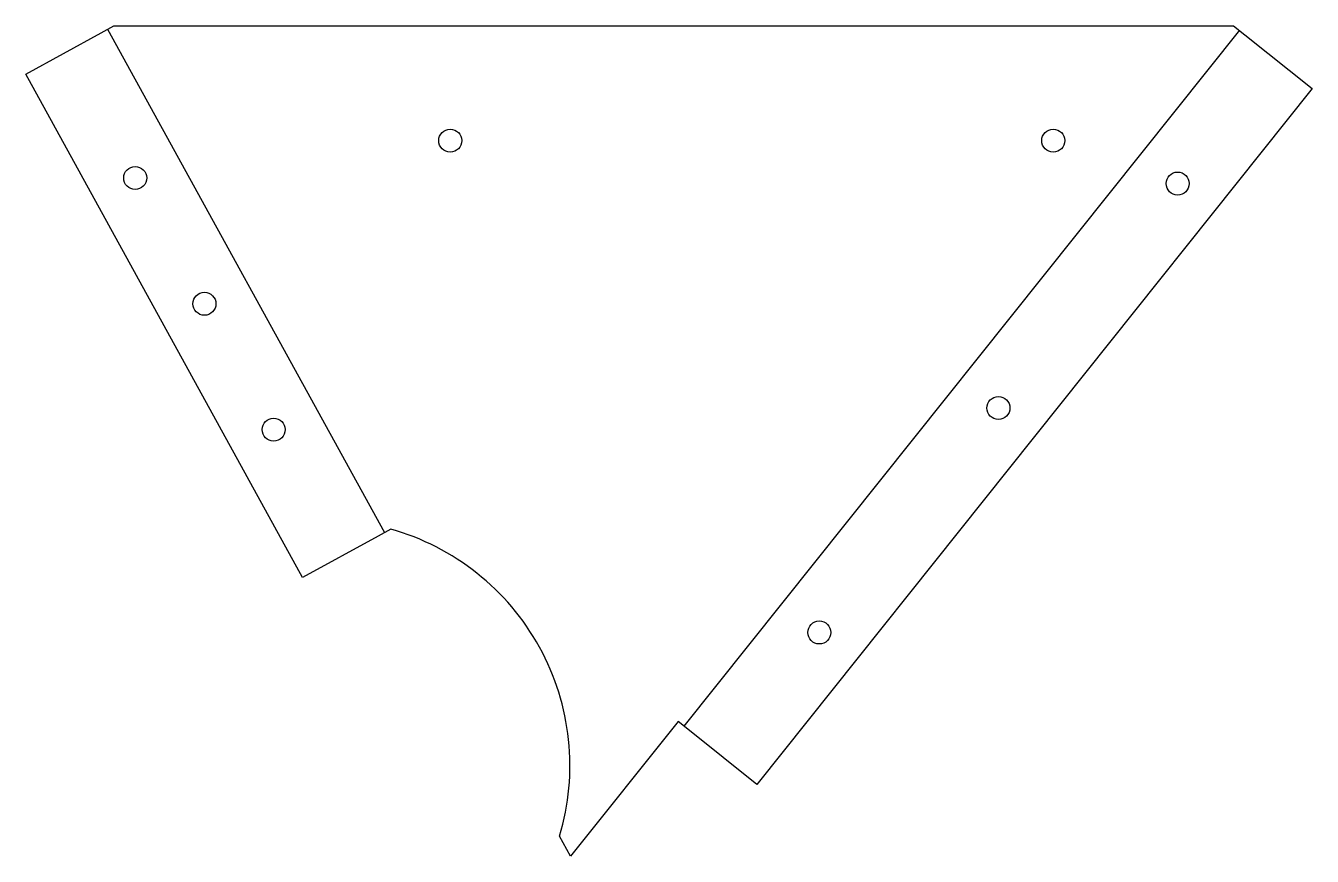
# Model space of a CAD drawing. Header units: millimetres. Extents: x 0 to 224, y 0 to 145.
import ezdxf

# ---------------------------------------------------------------- set-up
doc = ezdxf.new("R2010")
doc.units = ezdxf.units.MM
doc.header["$MEASUREMENT"] = 0
for name, color, linetype in [('Unfold_Sketch001', 7, 'CONTINUOUS'), ('Unfold_Sketch_Bends001', 7, 'CONTINUOUS'), ('Unfold_Sketch_Holes', 7, 'CONTINUOUS')]:
    doc.layers.add(name, color=color, linetype=linetype)

msp = doc.modelspace()

# ---------------------------------------------------------------- linework, layer by layer
at = {"layer": 'Unfold_Sketch001'}
for p, q in [((13.14, 143.34), (15.34, 144.56)), ((15.34, 144.56), (210.34, 144.56)), ((210.34, 144.56), (212.31, 142.99)), ((0, 136.11), (13.14, 143.34)), ((212.31, 142.99), (224.03, 133.63)), ((48.21, 48.5), (0, 136.11)), ((224.03, 133.63), (127.3, 12.51)), ((63.56, 56.95), (61.35, 55.73)), ((61.35, 55.73), (48.21, 48.5)), ((113.62, 23.44), (94.89, 0)), ((115.58, 21.87), (113.62, 23.44)), ((127.3, 12.51), (115.58, 21.87)), ((94.89, 0), (92.97, 3.5))]:
    msp.add_line(p, q, dxfattribs=at)
msp.add_arc((51.98, 15.76), 42.78, -16.649, 74.298, dxfattribs=at)
at = {"layer": 'Unfold_Sketch_Bends001'}
for p, q in [((14.24, 143.95), (62.46, 56.34)), ((211.33, 143.77), (114.6, 22.66))]:
    msp.add_line(p, q, dxfattribs=at)
at = {"layer": 'Unfold_Sketch_Holes'}
for centre in [(73.92, 124.56), (178.92, 124.56), (19.06, 118.06), (200.58, 117.09), (31.12, 96.16), (169.38, 78.02), (43.17, 74.26), (138.18, 38.95)]:
    msp.add_circle(centre, 2, dxfattribs=at)

doc.saveas('drawing.dxf')
